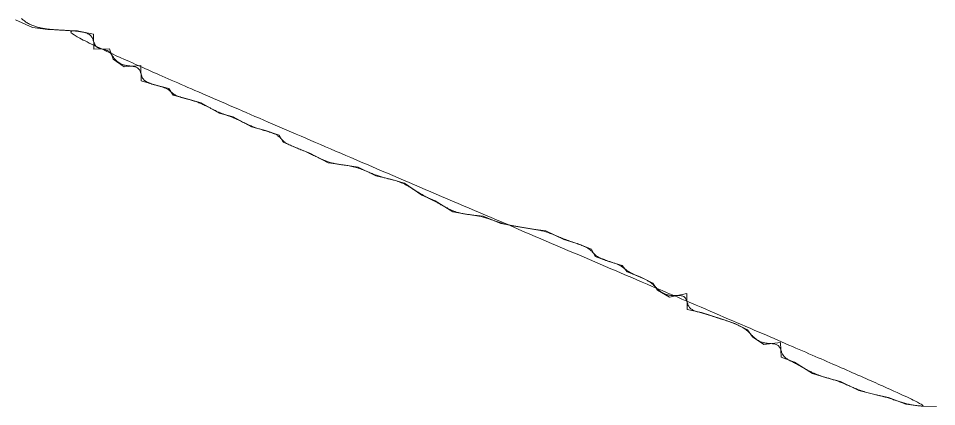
# Model space of a CAD drawing. Extents: x -2 to 147, y -16 to 271.
# Drawn here: x 109.256 to 110.502, y 24.097 to 24.623 of the extents above; entities that cross this region are included whole.
import ezdxf

# ---------------------------------------------------------------- set-up
doc = ezdxf.new("R2010")
doc.units = 0
doc.layers.add('Splines', color=1, linetype='CONTINUOUS', lineweight=15, true_color=0xff0000)
doc.layers.add('SubpixelContours', color=1, linetype='CONTINUOUS', lineweight=15, true_color=0xffffff)

msp = doc.modelspace()

# ---------------------------------------------------------------- linework, layer by layer
at = {"layer": 'Splines'}
msp.add_open_spline([(110.50165948025688, 24.096504885744523), (110.48059201566925, 24.096963213922987), (110.45999965647665, 24.099874261026898), (110.43620174971268, 24.108707722499712), (110.41600190172939, 24.11344749679704), (110.39607078716203, 24.118402118856014), (110.37142469403936, 24.130400223914197), (110.35203104989975, 24.135763020115952), (110.33311283466334, 24.141641679070844), (110.3087763493396, 24.156695289328386), (110.29095371391526, 24.1636054811834), (110.28993730264278, 24.18370707217712), (110.267051056325, 24.180681445172656), (110.2516467099251, 24.191397576737398), (110.24504994890535, 24.200810811634163), (110.2280746938348, 24.209376958838035), (110.20925981830945, 24.215449149213523), (110.18265018474752, 24.224178685908246), (110.16311199710034, 24.228465618503314), (110.16290165559339, 24.24998648976352), (110.13923008427302, 24.245111116171813), (110.1229782660897, 24.254709281060677), (110.11644350646286, 24.264251547394302), (110.09969568875472, 24.2727097736479), (110.08174904033484, 24.279404895477295), (110.07521442784805, 24.288064814137275), (110.05679244740818, 24.29366301153074), (110.03837033016241, 24.30007898903035), (110.0332413477142, 24.310178924424385), (110.01521188179223, 24.317584325872055), (109.99600421663246, 24.32348484253239), (109.97142021839286, 24.33503085591939), (109.95101396704796, 24.3377048654712), (109.93066959175802, 24.341261134428834), (109.91036651869189, 24.345097113872868), (109.88629967923073, 24.354877742935997), (109.86558335887023, 24.357250864395166), (109.84536304117334, 24.360742397610863), (109.82144007428364, 24.375601679965317), (109.80328648398982, 24.383459151513033), (109.77985944740115, 24.399867250433864), (109.76075526508238, 24.405100463474145), (109.74107228074772, 24.40981794537563), (109.71677767756783, 24.42164329958459), (109.6964127340292, 24.424553949939046), (109.67608915026332, 24.427399981712274), (109.6514428987843, 24.440301817087065), (109.63304128792515, 24.44770766263902), (109.61509449612429, 24.455242028645415), (109.60977949515329, 24.46501937432597), (109.59125405601586, 24.4711126240492), (109.57206719931145, 24.47619527894506), (109.54754490780196, 24.489613423678446), (109.52831669085279, 24.494760689240543), (109.50404240027666, 24.50873803245668), (109.4848761851916, 24.514014333860167), (109.46577202251333, 24.519118386820317), (109.46022972647928, 24.52814280348104), (109.44096019939435, 24.53305338646785), (109.42241420334193, 24.538436464492577), (109.42187314315255, 24.559484257759134), (109.39964824528427, 24.557856492325943), (109.38474019404633, 24.56790472134368), (109.37973460100365, 24.58192118589214), (109.35835714121511, 24.58160504992461), (109.35769211144363, 24.602179547528223), (109.33800924344813, 24.606186799026272), (109.31685896624558, 24.607290712806844), (109.29570869239917, 24.60837310372724)], degree=3, knots=[0, 0.0138888889923692, 0.0277777779847383, 0.0416666669771075, 0.0555555559694767, 0.0694444449618459, 0.083333333954215, 0.0972222229465842, 0.1111111119389534, 0.1250000009313226, 0.1388888899236917, 0.1527777789160609, 0.1666666679084301, 0.1805555569007993, 0.1944444458931684, 0.2083333348855376, 0.2222222238779068, 0.236111112870276, 0.2500000018626451, 0.2638888908550143, 0.2777777798473835, 0.2916666688397527, 0.3055555578321218, 0.319444446824491, 0.3333333358168602, 0.3472222248092294, 0.3611111138015985, 0.3750000027939677, 0.3888888917863369, 0.4027777807787061, 0.4166666697710752, 0.4305555587634444, 0.4444444477558136, 0.4583333367481828, 0.4722222257405519, 0.4861111147329211, 0.5000000037252903, 0.5138888927176595, 0.5277777817100286, 0.5416666707023978, 0.555555559694767, 0.5694444486871362, 0.5833333376795053, 0.5972222266718745, 0.6111111156642437, 0.6250000046566129, 0.638888893648982, 0.6527777826413512, 0.6666666716337204, 0.6805555606260896, 0.6944444496184587, 0.7083333386108279, 0.7222222276031971, 0.7361111165955663, 0.7500000055879354, 0.7638888945803046, 0.7777777835726738, 0.791666672565043, 0.8055555615574121, 0.8194444505497813, 0.8333333395421505, 0.8472222285345197, 0.8611111175268888, 0.875000006519258, 0.8888888955116272, 0.9027777845039964, 0.9166666734963655, 0.9305555624887347, 0.9444444514811039, 0.9583333404734731, 0.9722222294658422, 0.9861111184582114, 1], dxfattribs=at)
at = {"layer": 'SubpixelContours'}
for p, q in [((109.27490961972086, 24.61104754773872), (109.25187637029802, 24.621622964279926)), ((109.29570869239917, 24.60837310372724), (109.27490961972086, 24.61104754773872)), ((109.31685896624558, 24.607290712806844), (109.29570869239917, 24.60837310372724)), ((109.33800924344813, 24.606186799026272), (109.31685896624558, 24.607290712806844)), ((109.35769211144363, 24.602179547528223), (109.33800924344813, 24.606186799026272)), ((109.35835714121511, 24.58160504992461), (109.35769211144363, 24.602179547528223)), ((109.37973460100365, 24.58192118589214), (109.35835714121511, 24.58160504992461)), ((109.38474019404633, 24.56790472134368), (109.37973460100365, 24.58192118589214)), ((109.39964824528427, 24.557856492325943), (109.38474019404633, 24.56790472134368)), ((109.42187314315255, 24.559484257759134), (109.39964824528427, 24.557856492325943)), ((109.42241420334193, 24.538436464492577), (109.42187314315255, 24.559484257759134)), ((109.44096019939435, 24.53305338646785), (109.42241420334193, 24.538436464492577)), ((109.46022972647928, 24.52814280348104), (109.44096019939435, 24.53305338646785)), ((109.46577202251333, 24.519118386820317), (109.46022972647928, 24.52814280348104)), ((109.4848761851916, 24.514014333860167), (109.46577202251333, 24.519118386820317)), ((109.50404240027666, 24.50873803245668), (109.4848761851916, 24.514014333860167)), ((109.52831669085279, 24.494760689240543), (109.50404240027666, 24.50873803245668)), ((109.54754490780196, 24.489613423678446), (109.52831669085279, 24.494760689240543)), ((109.57206719931145, 24.47619527894506), (109.54754490780196, 24.489613423678446)), ((109.59125405601586, 24.4711126240492), (109.57206719931145, 24.47619527894506)), ((109.60977949515329, 24.46501937432597), (109.59125405601586, 24.4711126240492)), ((109.61509449612429, 24.455242028645415), (109.60977949515329, 24.46501937432597)), ((109.63304128792515, 24.44770766263902), (109.61509449612429, 24.455242028645415)), ((109.6514428987843, 24.440301817087065), (109.63304128792515, 24.44770766263902)), ((109.67608915026332, 24.427399981712274), (109.6514428987843, 24.440301817087065)), ((109.6964127340292, 24.424553949939046), (109.67608915026332, 24.427399981712274)), ((109.71677767756783, 24.42164329958459), (109.6964127340292, 24.424553949939046)), ((109.74107228074772, 24.40981794537563), (109.71677767756783, 24.42164329958459)), ((109.76075526508238, 24.405100463474145), (109.74107228074772, 24.40981794537563)), ((109.77985944740115, 24.399867250433864), (109.76075526508238, 24.405100463474145)), ((109.80328648398982, 24.383459151513033), (109.77985944740115, 24.399867250433864)), ((109.82144007428364, 24.375601679965317), (109.80328648398982, 24.383459151513033)), ((109.84536304117334, 24.360742397610863), (109.82144007428364, 24.375601679965317)), ((109.86558335887023, 24.357250864395166), (109.84536304117334, 24.360742397610863)), ((109.88629967923073, 24.354877742935997), (109.86558335887023, 24.357250864395166)), ((109.91036651869189, 24.345097113872868), (109.88629967923073, 24.354877742935997)), ((109.93066959175802, 24.341261134428834), (109.91036651869189, 24.345097113872868)), ((109.95101396704796, 24.3377048654712), (109.93066959175802, 24.341261134428834)), ((109.97142021839286, 24.33503085591939), (109.95101396704796, 24.3377048654712)), ((109.99600421663246, 24.32348484253239), (109.97142021839286, 24.33503085591939)), ((110.01521188179223, 24.317584325872055), (109.99600421663246, 24.32348484253239)), ((110.0332413477142, 24.310178924424385), (110.01521188179223, 24.317584325872055)), ((110.03837033016241, 24.30007898903035), (110.0332413477142, 24.310178924424385)), ((110.05679244740818, 24.29366301153074), (110.03837033016241, 24.30007898903035)), ((110.07521442784805, 24.288064814137275), (110.05679244740818, 24.29366301153074)), ((110.08174904033484, 24.279404895477295), (110.07521442784805, 24.288064814137275)), ((110.09969568875472, 24.2727097736479), (110.08174904033484, 24.279404895477295)), ((110.11644350646286, 24.264251547394302), (110.09969568875472, 24.2727097736479)), ((110.1229782660897, 24.254709281060677), (110.11644350646286, 24.264251547394302)), ((110.13923008427302, 24.245111116171813), (110.1229782660897, 24.254709281060677)), ((110.16290165559339, 24.24998648976352), (110.13923008427302, 24.245111116171813)), ((110.16311199710034, 24.228465618503314), (110.16290165559339, 24.24998648976352)), ((110.18265018474752, 24.224178685908246), (110.16311199710034, 24.228465618503314)), ((110.20925981830945, 24.215449149213523), (110.18265018474752, 24.224178685908246)), ((110.2280746938348, 24.209376958838035), (110.20925981830945, 24.215449149213523)), ((110.24504994890535, 24.200810811634163), (110.2280746938348, 24.209376958838035)), ((110.2516467099251, 24.191397576737398), (110.24504994890535, 24.200810811634163)), ((110.267051056325, 24.180681445172656), (110.2516467099251, 24.191397576737398)), ((110.28993730264278, 24.18370707217712), (110.267051056325, 24.180681445172656)), ((110.29095371391526, 24.1636054811834), (110.28993730264278, 24.18370707217712)), ((110.3087763493396, 24.156695289328386), (110.29095371391526, 24.1636054811834)), ((110.33311283466334, 24.141641679070844), (110.3087763493396, 24.156695289328386)), ((110.35203104989975, 24.135763020115952), (110.33311283466334, 24.141641679070844)), ((110.37142469403936, 24.130400223914197), (110.35203104989975, 24.135763020115952)), ((110.39607078716203, 24.118402118856014), (110.37142469403936, 24.130400223914197)), ((110.41600190172939, 24.11344749679704), (110.39607078716203, 24.118402118856014)), ((110.43620174971268, 24.108707722499712), (110.41600190172939, 24.11344749679704)), ((110.45999965647665, 24.099874261026898), (110.43620174971268, 24.108707722499712)), ((110.48059201566925, 24.096963213922987), (110.45999965647665, 24.099874261026898)), ((110.50165948025688, 24.096504885744523), (110.48059201566925, 24.096963213922987))]:
    msp.add_line(p, q, dxfattribs=at)

doc.saveas('drawing.dxf')
